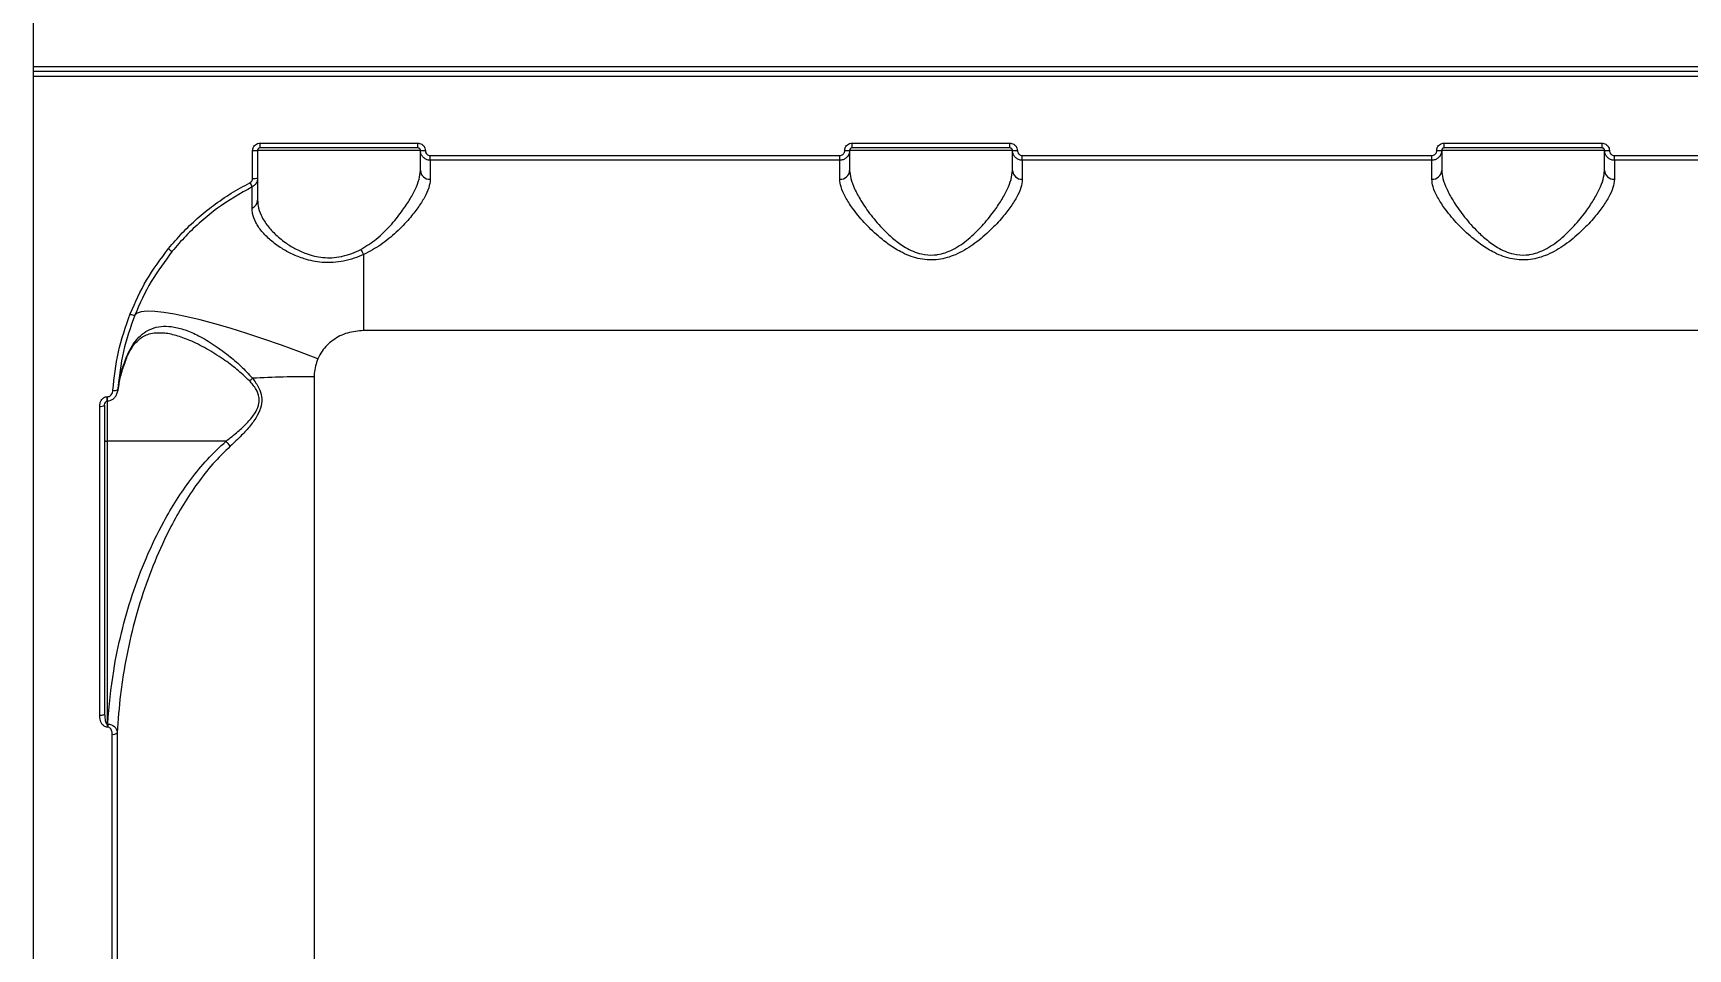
# Model space of a CAD drawing. Header units: millimetres. Extents: x -8327 to 9087, y -6583 to 5996.
# Drawn here: x -799 to -463.6, y 2485.1 to 2670.7 of the extents above; entities that cross this region are included whole.
import ezdxf

# ---------------------------------------------------------------- set-up
doc = ezdxf.new("R2010")
doc.units = ezdxf.units.MM
doc.layers.add('DIKOM_ОБЪЕКТ', color=7, linetype='Continuous')
doc.layers.add('DIKOM_РАЗМЕР_ОБЪЕКТА', color=7, linetype='Continuous')
doc.styles.add('style1', font='arial.ttf', dxfattribs={"width": 0.8})
doc.dimstyles.new('1-50', dxfattribs={"dimtxt": 300, "dimasz": 200, "dimexe": 100, "dimexo": 0, "dimgap": 100, "dimtad": 1, "dimtxsty": 'style1', "dimcen": 200, "dimclrd": 7, "dimclre": 7, "dimclrt": 7, "dimadec": 1, "dimazin": 2, "dimtfac": 1, "dimtmove": 0, "dimatfit": 2, "dimfxl": 0, "dimlwd": 25, "dimlwe": 18, "dimarcsym": 0})

# ---------------------------------------------------------------- blocks, each defined once
blk = doc.blocks.new('*D10')
at = {"layer": 'Defpoints', "color": 0, "transparency": 16777216}
for p in [(-465.57, 4500.84), (-6842.48, -4044.98), (-465.57, -4044.98)]:
    blk.add_point(p, dxfattribs=at)
at = {"layer": 'DIKOM_РАЗМЕР_ОБЪЕКТА', "color": 7, "lineweight": 18, "transparency": 16777216}
for p, q in [((-465.57, 4500.84), (-6942.48, 4500.84)), ((-465.57, -4044.98), (-6942.48, -4044.98))]:
    blk.add_line(p, q, dxfattribs=at)
at = {"layer": 'DIKOM_РАЗМЕР_ОБЪЕКТА', "color": 7, "lineweight": 25, "transparency": 16777216}
blk.add_line((-6842.48, 4300.84), (-6842.48, -3844.98), dxfattribs=at)
at = {"layer": 'DIKOM_РАЗМЕР_ОБЪЕКТА', "color": 7, "transparency": 16777216}
for points in [[(-6875.82, 4300.84), (-6809.15, 4300.84), (-6842.48, 4500.84)], [(-6875.82, -3844.98), (-6809.15, -3844.98), (-6842.48, -4044.98)]]:
    blk.add_solid(points, dxfattribs=at)
at = {"layer": 'DIKOM_РАЗМЕР_ОБЪЕКТА', "color": 7, "transparency": 16777216, "insert": (-7095.66, 227.93), "char_height": 300, "attachment_point": 5, "rotation": 90, "style": 'style1'}
blk.add_mtext('8550', dxfattribs=at)

msp = doc.modelspace()

# ---------------------------------------------------------------- linework, layer by layer
at = {"layer": 'DIKOM_ОБЪЕКТ', "color": 7, "linetype": 'Continuous', "lineweight": 15}
for p, q in [((-799.039, 3082.929), (-799.039, 2663.931)), ((-799.039, 2663.931), (-315.039, 2663.931)), ((-799.039, 2663.931), (-799.039, 2662.929)), ((-315.039, 2662.929), (-799.039, 2662.929)), ((-799.039, 2662.929), (-799.039, 2661.926)), ((-315.039, 2661.926), (-799.039, 2661.926)), ((-799.039, 2661.926), (-799.039, 2242.928)), ((-754.539, 2641.264), (-754.539, 2646.89)), ((-753.539, 2646.928), (-753.539, 2641.315)), ((-720.539, 2646.928), (-753.539, 2646.928)), ((-753.039, 2648.394), (-721.039, 2648.394)), ((-753.039, 2647.428), (-753.039, 2648.394)), ((-721.039, 2647.428), (-753.039, 2647.428)), ((-721.039, 2647.428), (-721.039, 2648.394)), ((-720.539, 2642.878), (-720.539, 2646.928)), ((-633.539, 2646.928), (-633.539, 2642.878)), ((-600.539, 2646.928), (-633.539, 2646.928)), ((-633.039, 2648.394), (-601.039, 2648.394)), ((-633.039, 2647.428), (-633.039, 2648.394)), ((-601.039, 2647.428), (-633.039, 2647.428)), ((-601.039, 2647.428), (-601.039, 2648.394)), ((-600.539, 2642.878), (-600.539, 2646.928)), ((-513.539, 2646.928), (-513.539, 2642.878)), ((-480.539, 2646.928), (-513.539, 2646.928)), ((-513.039, 2648.394), (-481.039, 2648.394)), ((-513.039, 2647.428), (-513.039, 2648.394)), ((-481.039, 2647.428), (-513.039, 2647.428)), ((-481.039, 2647.428), (-481.039, 2648.394)), ((-480.539, 2642.878), (-480.539, 2646.928)), ((-718.539, 2645.888), (-635.539, 2645.888)), ((-718.539, 2644.928), (-718.539, 2645.888)), ((-718.539, 2644.928), (-718.539, 2641.071)), ((-635.539, 2644.928), (-718.539, 2644.928)), ((-635.539, 2644.928), (-635.539, 2645.888)), ((-635.539, 2641.071), (-635.539, 2644.928)), ((-598.539, 2645.888), (-515.539, 2645.888)), ((-598.539, 2644.928), (-598.539, 2645.888)), ((-598.539, 2644.928), (-598.539, 2641.071)), ((-515.539, 2644.928), (-598.539, 2644.928)), ((-515.539, 2644.928), (-515.539, 2645.888)), ((-515.539, 2641.071), (-515.539, 2644.928)), ((-478.539, 2645.888), (-395.539, 2645.888)), ((-478.539, 2644.928), (-478.539, 2645.888)), ((-478.539, 2644.928), (-478.539, 2641.071)), ((-395.539, 2644.928), (-478.539, 2644.928)), ((-732.039, 2625.835), (-732.039, 2610.426)), ((-382.039, 2610.426), (-732.039, 2610.426)), ((-780.141, 2604.779), (-780.153, 2604.75)), ((-742.089, 2601.081), (-742.089, 2280.929)), ((-784.039, 2597.025), (-783.945, 2597.025)), ((-784.039, 2596.182), (-784.039, 2597.025)), ((-784.039, 2596.194), (-784.039, 2588.012)), ((-784.039, 2596.182), (-783.945, 2596.182)), ((-783.945, 2596.182), (-783.945, 2597.025)), ((-781.798, 2598.239), (-781.71, 2598.885)), ((-785.539, 2532.417), (-785.539, 2595.083)), ((-784.539, 2595.244), (-784.539, 2532.728)), ((-759.926, 2588.012), (-784.039, 2588.012)), ((-784.039, 2588.012), (-784.039, 2530.723)), ((-784.039, 2530.723), (-783.918, 2530.723)), ((-784.039, 2530.723), (-784.039, 2530.076)), ((-783.918, 2530.076), (-784.039, 2530.076)), ((-783.918, 2530.723), (-783.918, 2530.076)), ((-782.98, 2464.295), (-782.98, 2528.617)), ((-781.982, 2528.913), (-781.982, 2464.734))]:
    msp.add_line(p, q, dxfattribs=at)
at = {"layer": 'DIKOM_ОБЪЕКТ', "color": 7, "linetype": 'Continuous', "lineweight": 15, "flags": 128}
for points in [[(-741.33, 2604.723), (-745.024, 2606.129), (-748.681, 2607.462), (-752.266, 2608.707), (-755.743, 2609.853), (-759.077, 2610.888), (-762.236, 2611.802), (-765.189, 2612.585), (-767.907, 2613.232), (-770.362, 2613.733), (-772.53, 2614.086), (-774.39, 2614.287), (-775.924, 2614.332), (-777.117, 2614.222), (-777.956, 2613.959), (-778.433, 2613.544)], [(-780.086, 2605.107), (-780.116, 2604.855), (-780.141, 2604.779)], [(-784.539, 2588.177), (-784.53, 2588.145), (-784.501, 2588.114), (-784.455, 2588.085), (-784.393, 2588.06), (-784.317, 2588.04), (-784.231, 2588.025), (-784.137, 2588.015), (-784.039, 2588.012)], [(-784.539, 2532.728), (-784.559, 2532.667), (-784.616, 2532.609), (-784.708, 2532.555), (-784.832, 2532.508), (-784.984, 2532.469), (-785.157, 2532.44), (-785.344, 2532.423), (-785.539, 2532.417)]]:
    msp.add_lwpolyline(points, dxfattribs=at)
at = {"layer": 'DIKOM_ОБЪЕКТ', "color": 7, "linetype": 'Continuous', "lineweight": 15}
for centre, radius, start, end in [((-754.29, 2653.468), 6.582, 267.82542, 276.5441), ((-719.789, 2653.471), 6.586, 263.45781, 272.1732), ((-634.29, 2653.468), 6.582, 267.82542, 276.5441), ((-599.789, 2653.471), 6.586, 263.45781, 272.1732), ((-514.29, 2653.468), 6.582, 267.82542, 276.5441), ((-479.789, 2653.471), 6.586, 263.45781, 272.1732), ((-746.316, 2644.558), 9.72, 205.52158, 211.13725), ((-754.289, 2646.131), 4.873, 267.05176, 278.84474), ((-718.631, 2642.98), 1.911, 183.05239, 272.75546), ((-635.448, 2642.98), 1.911, 267.24783, 356.94772), ((-598.631, 2642.98), 1.911, 183.05239, 272.75546), ((-515.448, 2642.98), 1.911, 267.24783, 356.94772), ((-478.631, 2642.98), 1.911, 183.05228, 272.75217), ((-755.3, 2636.883), 1.761, 291.14127, 358.16799), ((-769.188, 2629.634), 3.548, 227.18972, 242.55367), ((-725.685, 2629.783), 7.481, 202.83321, 211.85445), ((-778.277, 2615.921), 2.381, 242.92585, 266.23644), ((-758.737, 2605.188), 6.084, 305.65479, 313.27017), ((-742.213, 2364.709), 236.372, 89.97013, 92.99606), ((-782.518, 2600.262), 1.972, 259.80538, 289.12638), ((-785.296, 2596.754), 1.689, 261.7164, 296.6229), ((-766.081, 2582.013), 8.594, 35.42184, 44.26846), ((-782.777, 2529.762), 1.163, 259.98416, 313.11502)]:
    msp.add_arc(centre, radius, start, end, dxfattribs=at)
for points, knots in [([(-754.539, 2646.89), (-754.532, 2647.001), (-754.514, 2647.281), (-754.334, 2647.704), (-753.995, 2648.085), (-753.545, 2648.344), (-753.208, 2648.377), (-753.039, 2648.394)], [0, 0, 0, 0, 0.14181168, 0.35674246, 0.57133848, 0.78567626, 1, 1, 1, 1]), ([(-753.039, 2647.428), (-753.096, 2647.423), (-753.208, 2647.412), (-753.358, 2647.326), (-753.471, 2647.199), (-753.531, 2647.058), (-753.537, 2646.965), (-753.539, 2646.928)], [0, 0, 0, 0, 0.21399938, 0.42815134, 0.64271108, 0.85780825, 1, 1, 1, 1]), ([(-721.039, 2648.394), (-720.929, 2648.387), (-720.651, 2648.368), (-720.229, 2648.188), (-719.848, 2647.848), (-719.589, 2647.398), (-719.556, 2647.059), (-719.539, 2646.89)], [0, 0, 0, 0, 0.1406502, 0.3551387, 0.5698902, 0.7849193, 1, 1, 1, 1]), ([(-720.539, 2646.928), (-720.545, 2646.985), (-720.556, 2647.097), (-720.642, 2647.247), (-720.769, 2647.36), (-720.91, 2647.42), (-721.003, 2647.426), (-721.039, 2647.428)], [0, 0, 0, 0, 0.21531579, 0.43073605, 0.64540801, 0.85960574, 1, 1, 1, 1]), ([(-718.539, 2644.928), (-718.686, 2644.938), (-719.057, 2644.963), (-719.62, 2645.202), (-720.128, 2645.654), (-720.473, 2646.254), (-720.517, 2646.704), (-720.539, 2646.928)], [0, 0, 0, 0, 0.14075585, 0.35547711, 0.57030258, 0.78518025, 1, 1, 1, 1]), ([(-719.539, 2646.89), (-719.528, 2646.778), (-719.506, 2646.552), (-719.334, 2646.252), (-719.08, 2646.025), (-718.799, 2645.905), (-718.613, 2645.893), (-718.539, 2645.888)], [0, 0, 0, 0, 0.2151918, 0.4301769, 0.6449737, 0.8594273, 1, 1, 1, 1]), ([(-633.539, 2646.928), (-633.549, 2646.781), (-633.574, 2646.408), (-633.814, 2645.846), (-634.266, 2645.339), (-634.865, 2644.995), (-635.315, 2644.951), (-635.539, 2644.928)], [0, 0, 0, 0, 0.1417442, 0.3564179, 0.5709623, 0.7854508, 1, 1, 1, 1]), ([(-635.539, 2645.888), (-635.427, 2645.899), (-635.202, 2645.921), (-634.903, 2646.094), (-634.677, 2646.348), (-634.557, 2646.63), (-634.544, 2646.816), (-634.539, 2646.89)], [0, 0, 0, 0, 0.2142419, 0.4286219, 0.6431982, 0.8580901, 1, 1, 1, 1]), ([(-634.539, 2646.89), (-634.532, 2647.001), (-634.514, 2647.281), (-634.334, 2647.704), (-633.995, 2648.085), (-633.545, 2648.344), (-633.208, 2648.377), (-633.039, 2648.394)], [0, 0, 0, 0, 0.14181168, 0.35674246, 0.57133848, 0.78567626, 1, 1, 1, 1]), ([(-633.039, 2647.428), (-633.096, 2647.423), (-633.208, 2647.412), (-633.358, 2647.326), (-633.471, 2647.199), (-633.531, 2647.058), (-633.537, 2646.965), (-633.539, 2646.928)], [0, 0, 0, 0, 0.21399938, 0.42815134, 0.64271108, 0.85780825, 1, 1, 1, 1]), ([(-601.039, 2648.394), (-600.929, 2648.387), (-600.651, 2648.368), (-600.229, 2648.188), (-599.848, 2647.848), (-599.589, 2647.398), (-599.556, 2647.059), (-599.539, 2646.89)], [0, 0, 0, 0, 0.1406502, 0.3551387, 0.5698902, 0.7849193, 1, 1, 1, 1]), ([(-600.539, 2646.928), (-600.545, 2646.985), (-600.556, 2647.097), (-600.642, 2647.247), (-600.769, 2647.36), (-600.91, 2647.42), (-601.003, 2647.426), (-601.039, 2647.428)], [0, 0, 0, 0, 0.21531579, 0.43073605, 0.64540801, 0.85960574, 1, 1, 1, 1]), ([(-598.539, 2644.928), (-598.686, 2644.938), (-599.057, 2644.963), (-599.62, 2645.202), (-600.128, 2645.654), (-600.473, 2646.254), (-600.517, 2646.704), (-600.539, 2646.928)], [0, 0, 0, 0, 0.14075585, 0.35547711, 0.57030258, 0.78518025, 1, 1, 1, 1]), ([(-599.539, 2646.89), (-599.528, 2646.778), (-599.506, 2646.552), (-599.334, 2646.252), (-599.08, 2646.025), (-598.798, 2645.905), (-598.613, 2645.893), (-598.539, 2645.888)], [0, 0, 0, 0, 0.2151918, 0.4301769, 0.6449737, 0.8594273, 1, 1, 1, 1]), ([(-513.539, 2646.928), (-513.549, 2646.781), (-513.574, 2646.408), (-513.814, 2645.846), (-514.266, 2645.339), (-514.865, 2644.995), (-515.315, 2644.951), (-515.539, 2644.928)], [0, 0, 0, 0, 0.1417442, 0.3564179, 0.5709623, 0.7854508, 1, 1, 1, 1]), ([(-515.539, 2645.888), (-515.427, 2645.899), (-515.202, 2645.921), (-514.903, 2646.094), (-514.677, 2646.348), (-514.557, 2646.63), (-514.544, 2646.816), (-514.539, 2646.89)], [0, 0, 0, 0, 0.2142419, 0.4286219, 0.6431982, 0.8580901, 1, 1, 1, 1]), ([(-514.539, 2646.89), (-514.532, 2647.001), (-514.514, 2647.281), (-514.334, 2647.704), (-513.995, 2648.085), (-513.545, 2648.344), (-513.208, 2648.377), (-513.039, 2648.394)], [0, 0, 0, 0, 0.1418188, 0.3567603, 0.5713671, 0.7857156, 1, 1, 1, 1]), ([(-513.039, 2647.428), (-513.096, 2647.423), (-513.208, 2647.412), (-513.358, 2647.326), (-513.471, 2647.199), (-513.531, 2647.058), (-513.537, 2646.965), (-513.539, 2646.928)], [0, 0, 0, 0, 0.2138816, 0.4280657, 0.6426575, 0.8577869, 1, 1, 1, 1]), ([(-481.039, 2648.394), (-480.929, 2648.387), (-480.651, 2648.368), (-480.229, 2648.188), (-479.848, 2647.848), (-479.589, 2647.398), (-479.556, 2647.059), (-479.539, 2646.89)], [0, 0, 0, 0, 0.1406502, 0.3551387, 0.5698902, 0.7849193, 1, 1, 1, 1]), ([(-480.539, 2646.928), (-480.545, 2646.985), (-480.556, 2647.097), (-480.642, 2647.247), (-480.769, 2647.36), (-480.91, 2647.42), (-481.003, 2647.426), (-481.039, 2647.428)], [0, 0, 0, 0, 0.21531579, 0.43073605, 0.64540801, 0.85960574, 1, 1, 1, 1]), ([(-478.539, 2644.928), (-478.686, 2644.938), (-479.057, 2644.963), (-479.62, 2645.202), (-480.128, 2645.654), (-480.473, 2646.254), (-480.517, 2646.704), (-480.539, 2646.928)], [0, 0, 0, 0, 0.1407219, 0.3554491, 0.5703091, 0.7851743, 1, 1, 1, 1]), ([(-479.539, 2646.89), (-479.528, 2646.778), (-479.506, 2646.552), (-479.334, 2646.252), (-479.08, 2646.025), (-478.799, 2645.905), (-478.613, 2645.893), (-478.539, 2645.888)], [0, 0, 0, 0, 0.2152038, 0.4301641, 0.6450295, 0.8594951, 1, 1, 1, 1]), ([(-771.598, 2627.031), (-770.685, 2628.104), (-768.857, 2630.247), (-765.79, 2633.165), (-762.477, 2635.857), (-758.919, 2638.302), (-756.365, 2639.681), (-755.088, 2640.37)], [0, 0, 0, 0, 0.197835, 0.3955012, 0.5931736, 0.7965864, 1, 1, 1, 1]), ([(-755.088, 2640.37), (-754.992, 2640.431), (-754.801, 2640.552), (-754.613, 2640.842), (-754.544, 2641.092), (-754.54, 2641.234), (-754.539, 2641.264)], [0, 0, 0, 0, 0.3057335, 0.6114851, 0.9180928, 1, 1, 1, 1]), ([(-753.539, 2641.315), (-753.541, 2641.255), (-753.549, 2640.972), (-753.687, 2640.473), (-754.063, 2639.895), (-754.445, 2639.653), (-754.636, 2639.531)], [0, 0, 0, 0, 0.08191278, 0.3880118, 0.69392227, 1, 1, 1, 1]), ([(-753.539, 2641.315), (-753.539, 2641.228), (-753.539, 2641.044), (-753.539, 2639.585), (-753.539, 2637.755), (-753.539, 2636.826)], [0, 0, 0, 0, 0.3069719, 0.6484671, 1, 1, 1, 1]), ([(-732.58, 2626.88), (-731.514, 2627.544), (-729.273, 2628.94), (-726.597, 2631.653), (-724.413, 2634.337), (-722.739, 2636.826), (-721.54, 2639.047), (-720.713, 2641.12), (-720.597, 2642.292), (-720.539, 2642.878)], [0, 0, 0, 0, 0.1463755, 0.3075811, 0.4690109, 0.6021024, 0.7351117, 0.8676437, 1, 1, 1, 1]), ([(-718.539, 2641.071), (-718.604, 2640.516), (-718.733, 2639.404), (-719.659, 2637.427), (-721.007, 2635.306), (-722.891, 2632.926), (-725.352, 2630.361), (-728.381, 2627.765), (-730.848, 2626.463), (-732.039, 2625.835)], [0, 0, 0, 0, 0.1316597, 0.2634892, 0.3951412, 0.5268756, 0.688296, 0.8495363, 1, 1, 1, 1]), ([(-598.539, 2641.071), (-598.601, 2640.526), (-598.726, 2639.417), (-599.649, 2637.444), (-601.002, 2635.315), (-602.874, 2632.947), (-605.337, 2630.369), (-608.412, 2627.799), (-611.829, 2625.755), (-614.941, 2624.809), (-617.386, 2624.679), (-619.255, 2624.895), (-621.101, 2625.416), (-623.206, 2626.332), (-625.463, 2627.717), (-628.103, 2629.799), (-630.711, 2632.365), (-632.919, 2635.066), (-634.464, 2637.492), (-635.372, 2639.48), (-635.487, 2640.572), (-635.539, 2641.071)], [0, 0, 0, 0, 0.0545835, 0.1110315, 0.165947, 0.2220131, 0.2890716, 0.357961, 0.4226734, 0.4774035, 0.5047493, 0.5331002, 0.562353, 0.5923817, 0.6398885, 0.6885846, 0.7592829, 0.8320602, 0.8901595, 0.9498665, 1, 1, 1, 1]), ([(-633.539, 2642.878), (-633.492, 2642.354), (-633.391, 2641.218), (-632.588, 2639.137), (-631.233, 2636.624), (-629.264, 2633.779), (-626.969, 2631.105), (-624.592, 2628.89), (-622.6, 2627.438), (-620.693, 2626.454), (-618.761, 2625.8), (-617.03, 2625.656), (-615.408, 2625.847), (-614.123, 2626.173), (-611.932, 2627.119), (-609.334, 2628.955), (-606.607, 2631.635), (-604.427, 2634.319), (-602.744, 2636.82), (-601.549, 2639.029), (-600.714, 2641.113), (-600.598, 2642.284), (-600.539, 2642.878)], [0, 0, 0, 0, 0.050714, 0.1099135, 0.1707246, 0.2426515, 0.3164744, 0.3637483, 0.4119891, 0.4400468, 0.4688587, 0.5101001, 0.5210864, 0.5468184, 0.5734097, 0.6369343, 0.7046125, 0.7741503, 0.8302521, 0.8873307, 0.9428802, 1, 1, 1, 1]), ([(-478.539, 2641.071), (-478.601, 2640.526), (-478.726, 2639.417), (-479.649, 2637.444), (-481.002, 2635.315), (-482.874, 2632.947), (-485.337, 2630.369), (-488.412, 2627.799), (-491.829, 2625.755), (-494.941, 2624.809), (-497.386, 2624.679), (-499.255, 2624.895), (-501.101, 2625.416), (-503.206, 2626.332), (-505.463, 2627.717), (-508.103, 2629.799), (-510.711, 2632.365), (-512.919, 2635.066), (-514.464, 2637.492), (-515.372, 2639.48), (-515.487, 2640.572), (-515.539, 2641.071)], [0, 0, 0, 0, 0.0545834, 0.1110314, 0.1659469, 0.2220139, 0.2890714, 0.3579608, 0.4226732, 0.4774033, 0.5047491, 0.5331, 0.5623528, 0.5923816, 0.6398884, 0.6885845, 0.7592828, 0.8320601, 0.8901594, 0.9498665, 1, 1, 1, 1]), ([(-513.539, 2642.878), (-513.492, 2642.354), (-513.391, 2641.218), (-512.588, 2639.137), (-511.233, 2636.624), (-509.264, 2633.779), (-506.969, 2631.105), (-504.592, 2628.89), (-502.6, 2627.438), (-500.693, 2626.454), (-498.761, 2625.8), (-497.03, 2625.656), (-495.408, 2625.847), (-494.123, 2626.173), (-491.932, 2627.119), (-489.334, 2628.955), (-486.607, 2631.635), (-484.427, 2634.319), (-482.744, 2636.82), (-481.549, 2639.029), (-480.714, 2641.113), (-480.598, 2642.284), (-480.539, 2642.878)], [0, 0, 0, 0, 0.050714, 0.1099135, 0.1707246, 0.2426515, 0.3164744, 0.3637483, 0.4119891, 0.4400468, 0.4688587, 0.5101001, 0.5210864, 0.5468184, 0.5734097, 0.6369343, 0.7046125, 0.7741503, 0.8302521, 0.8873307, 0.9428802, 1, 1, 1, 1]), ([(-754.636, 2639.531), (-757.044, 2638.17), (-760.692, 2636.109), (-765.036, 2632.562), (-768.11, 2629.664), (-769.927, 2627.535), (-770.823, 2626.486)], [0, 0, 0, 0, 0.3951682, 0.5986709, 0.8021692, 1, 1, 1, 1]), ([(-754.664, 2635.24), (-754.659, 2636.108), (-754.649, 2637.87), (-754.641, 2639.106), (-754.637, 2639.502), (-754.636, 2639.525), (-754.636, 2639.531)], [0, 0, 0, 0, 0.3414993, 0.6929989, 0.918014, 1, 1, 1, 1]), ([(-753.539, 2636.826), (-753.518, 2636.447), (-753.462, 2635.458), (-752.898, 2633.797), (-751.763, 2631.897), (-750.114, 2630.017), (-748.163, 2628.378), (-745.988, 2627.008), (-743.491, 2625.857), (-740.893, 2625.211), (-738.448, 2625.144), (-737.108, 2625.316), (-735.749, 2625.61), (-734.368, 2626.025), (-733.181, 2626.592), (-732.58, 2626.88)], [0, 0, 0, 0, 0.0653866, 0.1703671, 0.2779417, 0.3818084, 0.488412, 0.5695635, 0.6527951, 0.7604186, 0.8151632, 0.8718865, 0.880046, 0.939199, 1, 1, 1, 1]), ([(-732.039, 2625.835), (-732.683, 2625.565), (-733.984, 2625.02), (-736.074, 2624.462), (-738.251, 2624.169), (-740.996, 2624.2), (-743.842, 2624.801), (-746.552, 2625.88), (-748.873, 2627.16), (-750.995, 2628.727), (-752.755, 2630.503), (-753.985, 2632.333), (-754.588, 2633.919), (-754.644, 2634.878), (-754.664, 2635.24)], [0, 0, 0, 0, 0.060369, 0.1220444, 0.1825857, 0.2452025, 0.3548649, 0.4358122, 0.5191055, 0.6213408, 0.726603, 0.8297209, 0.93558, 1, 1, 1, 1]), ([(-779.361, 2613.8), (-778.333, 2616.122), (-776.253, 2620.822), (-773.162, 2624.945), (-771.598, 2627.031)], [0, 0, 0, 0, 0.4941729, 1, 1, 1, 1]), ([(-770.823, 2626.486), (-772.322, 2624.494), (-775.355, 2620.465), (-777.399, 2615.869), (-778.433, 2613.544)], [0, 0, 0, 0, 0.4941621, 1, 1, 1, 1]), ([(-782.867, 2598.321), (-782.591, 2600.931), (-782.033, 2606.216), (-780.259, 2611.252), (-779.361, 2613.8)], [0, 0, 0, 0, 0.4938774, 1, 1, 1, 1]), ([(-778.433, 2613.544), (-779.295, 2611.113), (-781.04, 2606.189), (-781.592, 2601.017), (-781.871, 2598.399)], [0, 0, 0, 0, 0.4938145, 1, 1, 1, 1]), ([(-780.133, 2604.744), (-780.05, 2604.96), (-779.766, 2605.697), (-779.179, 2606.73), (-778.398, 2607.833), (-777.532, 2608.69), (-776.573, 2609.351), (-775.479, 2609.778), (-774.531, 2609.985), (-773.886, 2609.948), (-773.737, 2609.939)], [0, 0, 0, 0, 0.0545843, 0.1865341, 0.3226035, 0.4612893, 0.6104571, 0.7718517, 0.9472167, 1, 1, 1, 1]), ([(-780.086, 2605.107), (-779.775, 2605.788), (-779.145, 2607.171), (-777.95, 2608.786), (-776.57, 2610.043), (-774.956, 2610.908), (-773.11, 2611.34), (-770.958, 2611.3), (-768.544, 2610.735), (-765.767, 2609.576), (-762.712, 2607.817), (-759.704, 2605.637), (-756.915, 2603.305), (-755.354, 2601.611), (-754.567, 2600.758)], [0, 0, 0, 0, 0.0667258, 0.1352502, 0.2049109, 0.2761769, 0.3547327, 0.4350109, 0.5258177, 0.6185683, 0.7247478, 0.833266, 0.91603, 1, 1, 1, 1]), ([(-755.191, 2600.244), (-756.039, 2601.042), (-757.749, 2602.652), (-760.718, 2604.803), (-763.923, 2606.825), (-767.12, 2608.433), (-770.051, 2609.47), (-772.206, 2609.957), (-773.387, 2609.926), (-773.735, 2609.917)], [0, 0, 0, 0, 0.1394681, 0.2812143, 0.4569281, 0.635967, 0.7849081, 0.9365906, 1, 1, 1, 1]), ([(-732.039, 2610.426), (-733.153, 2610.329), (-735.358, 2610.137), (-738.308, 2608.621), (-740.314, 2606.696), (-741.063, 2605.242), (-741.33, 2604.723)], [0, 0, 0, 0, 0.2885657, 0.5716209, 0.8470324, 1, 1, 1, 1]), ([(-781.871, 2598.399), (-781.687, 2599.528), (-781.316, 2601.798), (-780.497, 2604), (-780.086, 2605.107)], [0, 0, 0, 0, 0.4974023, 1, 1, 1, 1]), ([(-781.71, 2598.885), (-781.675, 2599.171), (-781.523, 2600.391), (-781.003, 2602.362), (-780.365, 2604.012), (-780.077, 2604.759)], [0, 0, 0, 0, 0.1438644, 0.6125594, 1, 1, 1, 1]), ([(-741.33, 2604.723), (-741.658, 2603.742), (-742.021, 2602.659), (-742.086, 2601.417), (-742.088, 2601.195), (-742.089, 2601.081)], [0, 0, 0, 0, 0.8217215, 0.9078702, 1, 1, 1, 1]), ([(-759.926, 2588.012), (-759.117, 2588.655), (-757.675, 2589.802), (-755.695, 2591.615), (-754.204, 2593.364), (-753.31, 2595.084), (-753.18, 2596.295), (-753.311, 2597.379), (-753.843, 2598.729), (-754.695, 2599.686), (-755.191, 2600.244)], [0, 0, 0, 0, 0.2010409, 0.3583912, 0.5149364, 0.6385011, 0.7217697, 0.7449545, 0.8512616, 1, 1, 1, 1]), ([(-754.567, 2600.758), (-754.092, 2600.119), (-753.265, 2599.007), (-752.621, 2597.06), (-752.714, 2595.089), (-753.595, 2593.055), (-755.027, 2591.082), (-756.905, 2589.021), (-758.304, 2587.716), (-759.077, 2586.994)], [0, 0, 0, 0, 0.149123, 0.2596423, 0.3716777, 0.4987943, 0.6508278, 0.8069676, 1, 1, 1, 1]), ([(-785.539, 2595.083), (-785.518, 2595.334), (-785.478, 2595.81), (-785.177, 2596.404), (-784.792, 2596.793), (-784.403, 2596.994), (-784.149, 2597.016), (-784.039, 2597.025)], [0, 0, 0, 0, 0.2791418, 0.5293838, 0.7216245, 0.879419, 1, 1, 1, 1]), ([(-784.53, 2595.078), (-784.535, 2595.169), (-784.55, 2595.438), (-784.454, 2595.803), (-784.268, 2596.068), (-784.137, 2596.162), (-784.061, 2596.182), (-784.014, 2596.182), (-783.99, 2596.174), (-783.979, 2596.171)], [0, 0, 0, 0, 0.1993879, 0.59491, 0.8023695, 0.9046785, 0.9444889, 0.9748681, 1, 1, 1, 1]), ([(-783.946, 2596.202), (-783.773, 2596.208), (-783.39, 2596.223), (-782.849, 2596.509), (-782.359, 2596.973), (-782.002, 2597.628), (-781.868, 2598.164), (-781.868, 2598.458), (-781.868, 2598.476)], [0, 0, 0, 0, 0.1511527, 0.333533, 0.5232207, 0.7396765, 0.9847497, 1, 1, 1, 1]), ([(-783.945, 2597.025), (-783.883, 2597.029), (-783.721, 2597.041), (-783.456, 2597.163), (-783.171, 2597.425), (-782.941, 2597.828), (-782.892, 2598.155), (-782.867, 2598.321)], [0, 0, 0, 0, 0.101095, 0.2613078, 0.460695, 0.7264846, 1, 1, 1, 1]), ([(-783.918, 2530.723), (-783.596, 2534.325), (-783.04, 2540.538), (-781.211, 2549.228), (-779.03, 2556.879), (-776.202, 2564.411), (-773.115, 2570.823), (-770.024, 2576.093), (-767.092, 2580.325), (-763.804, 2584.388), (-761.219, 2586.804), (-759.926, 2588.012)], [0, 0, 0, 0, 0.1721619, 0.296944, 0.4217217, 0.5495779, 0.6773933, 0.7569486, 0.8364849, 0.9182735, 1, 1, 1, 1]), ([(-759.077, 2586.994), (-760.279, 2585.818), (-762.683, 2583.465), (-765.8, 2579.46), (-768.628, 2575.211), (-771.591, 2569.932), (-774.504, 2563.624), (-777.192, 2556.199), (-779.319, 2548.544), (-780.607, 2541.993), (-781.544, 2535.449), (-781.808, 2531.511), (-781.982, 2528.913)], [0, 0, 0, 0, 0.0776029, 0.1552651, 0.2354691, 0.3156968, 0.438518, 0.5613761, 0.6872842, 0.813198, 0.8767607, 1, 1, 1, 1]), ([(-784.039, 2530.076), (-784.138, 2530.085), (-784.358, 2530.105), (-784.707, 2530.292), (-785.06, 2530.651), (-785.414, 2531.321), (-785.534, 2531.951), (-785.539, 2532.371), (-785.539, 2532.417)], [0, 0, 0, 0, 0.0933834, 0.2087841, 0.3721074, 0.5793069, 0.9536378, 1, 1, 1, 1]), ([(-784.539, 2532.728), (-784.528, 2532.373), (-784.512, 2531.857), (-784.386, 2531.245), (-784.277, 2530.937), (-784.172, 2530.782), (-784.092, 2530.73), (-784.057, 2530.725), (-784.039, 2530.723)], [0, 0, 0, 0, 0.4958944, 0.7197382, 0.8702459, 0.9510567, 0.975856, 1, 1, 1, 1]), ([(-783.918, 2530.723), (-783.794, 2530.713), (-783.521, 2530.692), (-783.086, 2530.548), (-782.643, 2530.28), (-782.228, 2529.828), (-782.018, 2529.344), (-781.99, 2529.012), (-781.982, 2528.913)], [0, 0, 0, 0, 0.1137163, 0.2493424, 0.4227104, 0.6134971, 0.8848165, 1, 1, 1, 1]), ([(-782.98, 2528.617), (-783.003, 2528.887), (-783.037, 2529.281), (-783.279, 2529.724), (-783.494, 2529.943), (-783.716, 2530.058), (-783.856, 2530.071), (-783.918, 2530.076)], [0, 0, 0, 0, 0.430024, 0.6258225, 0.7881763, 0.9052777, 1, 1, 1, 1])]:
    msp.add_open_spline(points, degree=3, knots=knots, dxfattribs=at)

# ---------------------------------------------------------------- dimensions: what is measured, and where the dimension line sits
at = {"layer": 'DIKOM_РАЗМЕР_ОБЪЕКТА'}
dim = msp.add_linear_dim(base=(-6842.485, -4044.984), p1=(-465.572, 4500.841), p2=(-465.572, -4044.984), angle=90, text='8550', dimstyle='1-50', dxfattribs=at)
dim.commit()
dim.dimension.update_dxf_attribs({"geometry": '*D10', "text_midpoint": (-6842.485, 227.928), "dimtype": 160})

doc.saveas('drawing.dxf')
